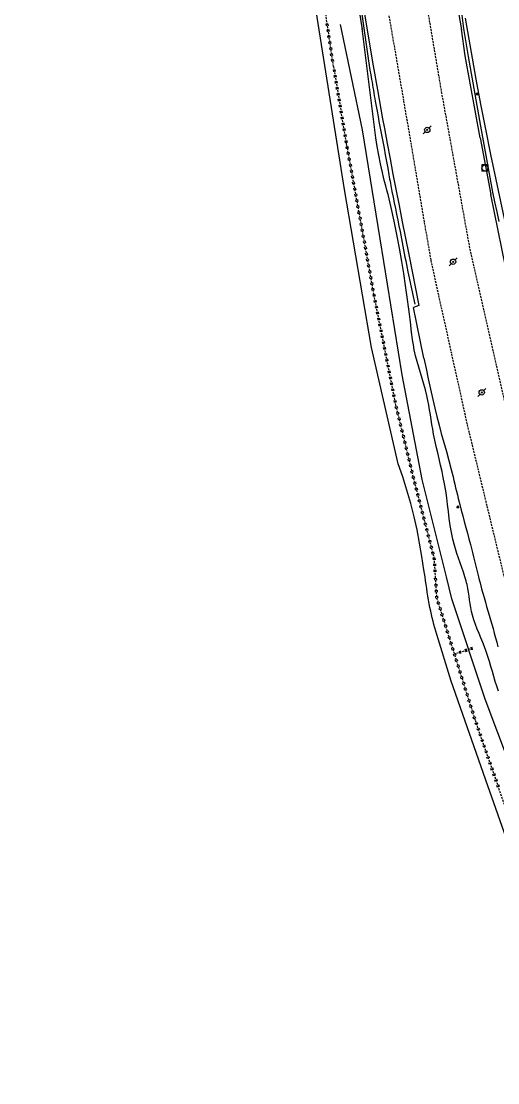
# Model space of a CAD drawing. Header units: millimetres. Extents: x 164000 to 165000, y 151998 to 153000.
# Drawn here: x 164665.2 to 164784.2, y 152044.7 to 152309.7 of the extents above; entities that cross this region are included whole.
import ezdxf

# ---------------------------------------------------------------- set-up
doc = ezdxf.new("R2010")
doc.units = ezdxf.units.MM
doc.linetypes.add('DASHED', pattern=[0.75, 0.5, -0.25])
doc.layers.get('0').update_dxf_attribs({"linetype": 'CONTINUOUS'})
for name, color, linetype in [('W0001', 6, 'DASHED'), ('W0004', 5, 'CONTINUOUS'), ('W0008', 7, 'CONTINUOUS'), ('W0010', 4, 'CONTINUOUS'), ('W0211', 2, 'CONTINUOUS'), ('W0220', 5, 'DASHED'), ('W0300', 7, 'CONTINUOUS'), ('W0330', 7, 'CONTINUOUS'), ('W0420', 7, 'CONTINUOUS'), ('W0473', 7, 'CONTINUOUS'), ('W0850', 7, 'CONTINUOUS')]:
    doc.layers.add(name, color=color, linetype=linetype)

# ---------------------------------------------------------------- blocks, each defined once
blk = doc.blocks.new('T420')
for p, q in [((0.75, 0.75), (-0.75, 0.75)), ((-0.75, 0.75), (-0.75, -0.75)), ((0.75, 0.75), (0.75, -0.75)), ((0.75, -0.75), (-0.75, -0.75))]:
    blk.add_line(p, q)
blk.add_ellipse((0, 0), major_axis=(-0.53, 0.53), ratio=1, start_param=3.926991, end_param=10.210176)
blk = doc.blocks.new('T850')
for p, q in [((-0.25, -0.15), (0, 0.32)), ((0, 0.32), (0.25, -0.15)), ((-0.25, -0.15), (0.25, -0.15))]:
    blk.add_line(p, q)
for major_axis in [(-0.106, 0.106), (-0.0354, 0.0354), (-0.0236, 0.0236)]:
    blk.add_ellipse((0, 0), major_axis=major_axis, ratio=1, start_param=3.926991, end_param=10.210176)
blk = doc.blocks.new('T473')
for p, q in [((-0.166667, 0.166667), (0.166667, -0.166667)), ((-0.166667, -0.166667), (0.166667, 0.166667)), ((0.500001, 0.500001), (1.000002, 1.000002)), ((-1.000002, -1.000002), (-0.500001, -0.500001))]:
    blk.add_line(p, q)
blk.add_ellipse((0, 0), major_axis=(0.471405, 0.471405), ratio=1, start_param=5.4977871438, end_param=11.780972451)
blk = doc.blocks.new('t220o')
at = {"color": 0, "linetype": 'Continuous'}
for p, q in [((-0.25, 0.25), (0.25, 0.25)), ((-0.25, -0.25), (0.25, -0.25))]:
    blk.add_line(p, q, dxfattribs=at)

msp = doc.modelspace()

# ---------------------------------------------------------------- linework, layer by layer
at = {"layer": 'W0001'}
for points in [[(164687.96, 152671), (164702.18, 152609.42), (164717.46, 152539.67), (164729.2, 152478.88), (164740.18, 152415.46), (164751.16, 152345.06), (164760.7, 152289.73), (164767.47, 152249.99), (164776.56, 152209.02), (164785.77, 152171)], [(164786.73, 152211.37), (164777.39, 152252.34), (164770.27, 152291.67), (164760.92, 152347.17), (164751.01, 152410.73), (164738.99, 152480.93), (164727.19, 152541.73), (164713.54, 152604.69), (164698.16, 152671)]]:
    msp.add_lwpolyline(points, dxfattribs=at)
at = {"layer": 'W0004'}
msp.add_lwpolyline([(164787.08, 152244), (164782.49, 152266.42)], dxfattribs=at)
at = {"layer": 'W0008'}
for points in [[(164703.72, 152671), (164704.01, 152669.76), (164709.81, 152644.39), (164715.73, 152619.46), (164722.44, 152589.72), (164728.21, 152563.21), (164734.64, 152532.84), (164741.99, 152494.68), (164746.33, 152471.07), (164751.08, 152444.69), (164754.92, 152421.81), (164758.94, 152399.68), (164762.73, 152380.28), (164764.43, 152372.73), (164765.57, 152366.1), (164768.22, 152349.71), (164770.6, 152334.38), (164773.27, 152318.6), (164775.18, 152307.59)], [(164750.33, 152315.02), (164753.09, 152298.58)], [(164776.1, 152301.09), (164775.16, 152307.71)], [(164779.82, 152280.56), (164776.1, 152301.09)], [(164753.09, 152298.58), (164754.14, 152292.56)], [(164754.14, 152292.59), (164754.57, 152290.17), (164755.01, 152287.76), (164755.45, 152285.34), (164755.89, 152282.93), (164756.6, 152279.14), (164757.31, 152275.35), (164758.03, 152271.56), (164758.75, 152267.77), (164759.55, 152263.69), (164760.36, 152259.61), (164761.18, 152255.53), (164761.99, 152251.45)], [(164779.82, 152280.56), (164782.49, 152266.42)], [(164761.99, 152251.45), (164764.53, 152238.75)], [(164764.53, 152238.75), (164763.15, 152238.21)], [(164765.74, 152225.58), (164763.15, 152238.21)], [(164765.74, 152225.58), (164766.29, 152223), (164766.85, 152220.41), (164767.42, 152217.83), (164768.01, 152215.25), (164768.51, 152213.13), (164769.02, 152211.01), (164769.54, 152208.89), (164770.08, 152206.78)], [(164770.08, 152206.78), (164770.74, 152204.54), (164771.38, 152202.3), (164771.99, 152200.05), (164772.59, 152197.8), (164772.82, 152196.89), (164773.04, 152195.99), (164773.26, 152195.08), (164773.47, 152194.17), (164773.69, 152193.26), (164773.9, 152192.35), (164774.12, 152191.45), (164774.34, 152190.54), (164774.71, 152189.1), (164775.09, 152187.66), (164775.46, 152186.23), (164775.85, 152184.79), (164776.23, 152183.36), (164776.61, 152181.92), (164776.99, 152180.49), (164777.37, 152179.05), (164777.62, 152178.04), (164777.88, 152177.04), (164778.13, 152176.03), (164778.38, 152175.03), (164778.63, 152174.02), (164778.88, 152173.01), (164779.14, 152172.01), (164779.39, 152171)], [(164779.39, 152171), (164779.58, 152170.26), (164779.78, 152169.52), (164779.97, 152168.78), (164780.17, 152168.04), (164780.48, 152166.93), (164780.79, 152165.83), (164781.11, 152164.72), (164781.43, 152163.62), (164781.75, 152162.51), (164782.07, 152161.41), (164782.39, 152160.3), (164782.71, 152159.2), (164783.02, 152158.07), (164783.33, 152156.94), (164783.64, 152155.81), (164783.95, 152154.69), (164784.25, 152153.56)]]:
    msp.add_lwpolyline(points, dxfattribs=at)
at = {"layer": 'W0010'}
for points in [[(164749.91, 152313.8), (164751.98, 152299.25)], [(164775.72, 152307.86), (164774.98, 152313.84)], [(164783, 152267.04), (164780.01, 152283.47), (164776.88, 152300.92), (164775.66, 152308.37)], [(164751.9, 152299.84), (164752.09, 152298.68), (164752.29, 152297.51), (164752.49, 152296.34), (164752.68, 152295.18), (164752.8, 152294.5), (164752.91, 152293.82), (164753.02, 152293.13), (164753.14, 152292.45), (164753.25, 152291.77), (164753.36, 152291.09), (164753.48, 152290.41), (164753.6, 152289.73), (164753.83, 152288.47), (164754.06, 152287.21), (164754.3, 152285.95), (164754.53, 152284.7), (164754.77, 152283.44), (164755.01, 152282.18), (164755.25, 152280.92), (164755.49, 152279.67), (164755.8, 152278), (164756.11, 152276.34), (164756.42, 152274.67), (164756.73, 152273), (164756.83, 152272.46), (164756.93, 152271.92), (164757.02, 152271.38), (164757.12, 152270.83), (164757.21, 152270.29), (164757.31, 152269.75), (164757.41, 152269.2), (164757.51, 152268.66), (164757.79, 152267.23), (164758.07, 152265.79), (164758.36, 152264.36), (164758.65, 152262.93), (164758.94, 152261.5), (164759.23, 152260.06), (164759.52, 152258.63), (164759.8, 152257.2), (164759.98, 152256.28), (164760.16, 152255.36), (164760.33, 152254.45), (164760.5, 152253.53), (164760.67, 152252.61), (164760.85, 152251.69), (164761.03, 152250.78), (164761.21, 152249.86), (164761.76, 152247.16), (164762.32, 152244.46), (164762.89, 152241.76), (164763.47, 152239.07)], [(164784.53, 152259.72), (164784.02, 152262.16), (164783.51, 152264.6), (164783, 152267.04)]]:
    msp.add_lwpolyline(points, dxfattribs=at)
at = {"layer": 'W0211'}
for points in [[(164750.42, 152307.64), (164743.59, 152350.09), (164735.66, 152401.71), (164729, 152442.43), (164719.67, 152493.41), (164710.37, 152540.21), (164700.43, 152585.32), (164691.79, 152623.98), (164681.82, 152665.54), (164680.58, 152671)], [(164776.03, 152310.48), (164778.69, 152295.23)], [(164753.74, 152280.61), (164750.38, 152307.89)], [(164778.69, 152295.23), (164779.89, 152288.97), (164781.13, 152282.72), (164782.4, 152276.47), (164783.7, 152270.23), (164785.48, 152261.94), (164787.3, 152253.67), (164789.16, 152245.41), (164791.07, 152237.15)], [(164776, 152171), (164775.64, 152172.18), (164775.24, 152173.35), (164774.84, 152174.51), (164774.42, 152175.67), (164774.02, 152176.84), (164773.64, 152178.01), (164773.3, 152179.2), (164773, 152180.4), (164772.64, 152182.11), (164772.35, 152183.83), (164772.1, 152185.56), (164771.88, 152187.3), (164771.67, 152189.03), (164771.46, 152190.76), (164771.21, 152192.49), (164770.92, 152194.21), (164770.61, 152195.77), (164770.28, 152197.33), (164769.94, 152198.88), (164769.57, 152200.43), (164769.21, 152201.98), (164768.86, 152203.53), (164768.51, 152205.09), (164768.19, 152206.65), (164767.97, 152207.84), (164767.77, 152209.04), (164767.58, 152210.25), (164767.39, 152211.45), (164767.2, 152212.66), (164767, 152213.86), (164766.77, 152215.06), (164766.52, 152216.25), (164766.17, 152217.69), (164765.78, 152219.11), (164765.35, 152220.53), (164764.92, 152221.94), (164764.48, 152223.36), (164764.07, 152224.78), (164763.69, 152226.21), (164763.37, 152227.66), (164763.13, 152228.92), (164762.93, 152230.19), (164762.76, 152231.46), (164762.61, 152232.74), (164762.47, 152234.01), (164762.33, 152235.28), (164762.18, 152236.56), (164762.02, 152237.83), (164761.6, 152240.8), (164761.19, 152243.77), (164760.75, 152246.74), (164760.26, 152249.7), (164759.66, 152253.08), (164759.03, 152256.46), (164758.35, 152259.83), (164757.62, 152263.19), (164757.36, 152264.28), (164757.09, 152265.37), (164756.8, 152266.46), (164756.51, 152267.54), (164756.22, 152268.63), (164755.93, 152269.71), (164755.66, 152270.8), (164755.41, 152271.9), (164754.94, 152274.07), (164754.51, 152276.25), (164754.1, 152278.43), (164753.73, 152280.62)], [(164784.38, 152142.44), (164783.98, 152143.68), (164783.59, 152144.92), (164783.22, 152146.16), (164782.85, 152147.41), (164782.48, 152148.66), (164782.11, 152149.9), (164781.72, 152151.14), (164781.3, 152152.37), (164780.89, 152153.51), (164780.45, 152154.63), (164779.99, 152155.75), (164779.52, 152156.86), (164779.06, 152157.98), (164778.63, 152159.11), (164778.23, 152160.25), (164777.88, 152161.41), (164777.65, 152162.35), (164777.46, 152163.31), (164777.31, 152164.27), (164777.17, 152165.24), (164777.05, 152166.2), (164776.9, 152167.16), (164776.74, 152168.12), (164776.53, 152169.07), (164776.41, 152169.55), (164776.28, 152170.04), (164776.14, 152170.52), (164776, 152171)]]:
    msp.add_lwpolyline(points, dxfattribs=at)
at = {"layer": 'W0220'}
for points in [[(164743.18, 152298.42), (164737.33, 152338.27), (164731.03, 152381.02), (164725.11, 152418.94), (164717.61, 152459.71), (164710.09, 152499.34), (164702.49, 152533.14), (164690.97, 152578.26), (164681.29, 152615.85), (164671.02, 152652.47), (164665.2, 152671)], [(164743.18, 152298.42), (164746.53, 152278.16)], [(164746.3, 152279.59), (164753.22, 152241.47), (164758.67, 152213.98), (164763.15, 152195.59), (164768.28, 152175.7), (164768.58, 152171)], [(164768.58, 152171), (164768.92, 152165.8), (164778.53, 152135.24), (164800.78, 152071.07), (164808.36, 152044.71)], [(164777.93, 152153.15), (164773.36, 152151.7)]]:
    msp.add_lwpolyline(points, dxfattribs=at)
at = {"layer": 'W0300'}
for points in [[(164771.39, 152171), (164765.33, 152195.29), (164760.37, 152221.43), (164754.81, 152255.42), (164750.44, 152282.61), (164744.94, 152308.91)], [(164790.83, 152114.61), (164781.06, 152140.48), (164772.75, 152165.54), (164771.39, 152171)]]:
    msp.add_lwpolyline(points, dxfattribs=at)
at = {"layer": 'W0330'}
for points in [[(164759.35, 152199.23), (164752.66, 152228.25), (164745.94, 152267.69), (164735.5, 152333.37)], [(164766.05, 152171), (164765.98, 152171.43), (164765.91, 152171.87), (164765.84, 152172.3), (164765.77, 152172.74), (164765.21, 152176.06), (164764.65, 152179.39), (164764.04, 152182.71), (164763.31, 152186.01), (164762.46, 152189.35), (164761.51, 152192.67), (164760.47, 152195.96), (164759.35, 152199.23)], [(164797.46, 152074.25), (164781.76, 152118.81), (164772.54, 152144.95), (164768.98, 152156.63)]]:
    msp.add_lwpolyline(points, dxfattribs=at)
msp.add_lwpolyline([(164768.98, 152156.63, -0.022421), (164767.28, 152163.32, -0.012889), (164766.05, 152171)], format="xyb", dxfattribs=at)

# ---------------------------------------------------------------- block references
at = {"layer": 'W0220'}
for p, rotation in [((164741.66, 152308.8), 98.34484576752627), ((164741.87, 152307.32), 98.34484576752627), ((164742.09, 152305.84), 98.34484576752627), ((164742.31, 152304.35), 98.34484576752627), ((164742.53, 152302.87), 98.34484576752627), ((164742.74, 152301.38), 98.34484576752627), ((164742.96, 152299.9), 98.34484576752627), ((164743.35, 152297.39), 279.3974734177081), ((164743.59, 152295.92), 279.3974734177081), ((164743.84, 152294.44), 279.3974734177081), ((164744.08, 152292.96), 279.3974734177081), ((164744.33, 152291.48), 279.3974734177081), ((164744.57, 152290), 279.3974734177081), ((164744.82, 152288.52), 279.3974734177081), ((164745.06, 152287.04), 279.3974734177081), ((164745.31, 152285.56), 279.3974734177081), ((164745.55, 152284.08), 279.3974734177081), ((164745.8, 152282.6), 279.3974734177081), ((164746.04, 152281.12), 279.3974734177081), ((164746.29, 152279.64), 279.3974734177081), ((164746.55, 152278.17), 280.2994260581712), ((164746.82, 152276.69), 280.2994260581712), ((164747.09, 152275.22), 280.2994260581712), ((164747.36, 152273.74), 280.2994260581712), ((164747.63, 152272.26), 280.2994260581712), ((164747.9, 152270.79), 280.2994260581712), ((164748.16, 152269.31), 280.2994260581712), ((164748.43, 152267.84), 280.2994260581712), ((164748.7, 152266.36), 280.2994260581712), ((164748.97, 152264.88), 280.2994260581712), ((164749.24, 152263.41), 280.2994260581712), ((164749.5, 152261.93), 280.2994260581712), ((164749.77, 152260.46), 280.2994260581712), ((164750.04, 152258.98), 280.2994260581712), ((164750.31, 152257.51), 280.2994260581712), ((164750.58, 152256.03), 280.2994260581712), ((164750.85, 152254.55), 280.2994260581712), ((164751.11, 152253.08), 280.2994260581712), ((164751.38, 152251.6), 280.2994260581712), ((164751.65, 152250.13), 280.2994260581712), ((164751.92, 152248.65), 280.2994260581712), ((164752.19, 152247.17), 280.2994260581712), ((164752.45, 152245.7), 280.2994260581712), ((164752.72, 152244.22), 280.2994260581712), ((164752.99, 152242.75), 280.2994260581712), ((164753.26, 152241.27), 281.2125827813963), ((164753.55, 152239.8), 281.2125827813963), ((164753.85, 152238.33), 281.2125827813963), ((164754.14, 152236.86), 281.2125827813963), ((164754.43, 152235.39), 281.2125827813963), ((164754.72, 152233.91), 281.2125827813963), ((164755.01, 152232.44), 281.2125827813963), ((164755.3, 152230.97), 281.2125827813963), ((164755.6, 152229.5), 281.2125827813963), ((164755.89, 152228.03), 281.2125827813963), ((164756.18, 152226.56), 281.2125827813963), ((164756.47, 152225.09), 281.2125827813963), ((164756.76, 152223.62), 281.2125827813963), ((164757.05, 152222.14), 281.2125827813963), ((164757.35, 152220.67), 281.2125827813963), ((164757.64, 152219.2), 281.2125827813963), ((164757.93, 152217.73), 281.2125827813963), ((164758.22, 152216.26), 281.2125827813963), ((164758.51, 152214.79), 281.2125827813963), ((164758.83, 152213.32), 283.6798833727791), ((164759.19, 152211.86), 283.6798833727791), ((164759.54, 152210.41), 283.6798833727791), ((164759.9, 152208.95), 283.6798833727791), ((164760.25, 152207.49), 283.6798833727791), ((164760.61, 152206.03), 283.6798833727791), ((164760.96, 152204.58), 283.6798833727791), ((164761.32, 152203.12), 283.6798833727791), ((164761.67, 152201.66), 283.6798833727791), ((164762.03, 152200.21), 283.6798833727791), ((164762.38, 152198.75), 283.6798833727791), ((164762.73, 152197.29), 283.6798833727791), ((164763.09, 152195.83), 283.6798833727791), ((164763.46, 152194.38), 284.4561849691853), ((164763.84, 152192.93), 284.4561849691853), ((164764.21, 152191.47), 284.4561849691853), ((164764.58, 152190.02), 284.4561849691853), ((164764.96, 152188.57), 284.4561849691853), ((164765.33, 152187.12), 284.4561849691853), ((164765.71, 152185.66), 284.4561849691853), ((164766.08, 152184.21), 284.4561849691853), ((164766.46, 152182.76), 284.4561849691853), ((164766.83, 152181.31), 284.4561849691853), ((164767.21, 152179.85), 284.4561849691853), ((164767.58, 152178.4), 284.4561849691853), ((164767.95, 152176.95), 284.4561849691853), ((164768.29, 152175.49), 273.7415322339091), ((164768.39, 152173.99), 273.7415322339091), ((164768.48, 152172.5), 273.7415322339091), ((164768.62, 152170.41), 273.741532233797), ((164768.72, 152168.92), 273.741532233797), ((164768.82, 152167.42), 273.741532233797), ((164768.91, 152165.92), 273.741532233797), ((164769.34, 152164.49), 287.4432440481049), ((164769.79, 152163.05), 287.4432440481049), ((164770.24, 152161.62), 287.4432440481049), ((164770.69, 152160.19), 287.4432440481049), ((164771.14, 152158.76), 287.4432440481049), ((164771.59, 152157.33), 287.4432440481049), ((164772.03, 152155.9), 287.4432440481049), ((164772.48, 152154.47), 287.4432440481049), ((164772.93, 152153.04), 287.4432440481049), ((164773.38, 152151.61), 287.4432440481049), ((164774.79, 152152.15), 197.6754519778559), ((164776.21, 152152.61), 197.6754519778559), ((164777.64, 152153.06), 197.6754519778559), ((164773.83, 152150.18), 287.4432440481049), ((164774.28, 152148.74), 287.4432440481049), ((164774.73, 152147.31), 287.4432440481049), ((164775.18, 152145.88), 287.4432440481049), ((164775.63, 152144.45), 287.4432440481049), ((164776.08, 152143.02), 287.4432440481049), ((164776.53, 152141.59), 287.4432440481049), ((164776.98, 152140.16), 287.4432440481049), ((164777.43, 152138.73), 287.4432440481049), ((164777.88, 152137.3), 287.4432440481049), ((164778.33, 152135.87), 287.4432440481049), ((164778.8, 152134.44), 289.1257463310167), ((164779.29, 152133.02), 289.1257463310167), ((164779.79, 152131.61), 289.1257463310167), ((164780.28, 152130.19), 289.1257463310167), ((164780.77, 152128.77), 289.1257463310167), ((164781.26, 152127.36), 289.1257463310167), ((164781.75, 152125.94), 289.1257463310167), ((164782.24, 152124.52), 289.1257463310167), ((164782.73, 152123.1), 289.1257463310167), ((164783.23, 152121.69), 289.1257463310167), ((164783.72, 152120.27), 289.1257463310167), ((164784.21, 152118.85), 289.1257463310167)]:
    msp.add_blockref('t220o', p, dxfattribs=dict(at, rotation=rotation))
at = {"layer": 'W0420'}
msp.add_blockref('T420', (164780.98, 152273.06), dxfattribs=at)
at = {"layer": 'W0473'}
for p in [(164766.6, 152282.55), (164773.05, 152249.67), (164780.2, 152217.06)]:
    msp.add_blockref('T473', p, dxfattribs=at)
at = {"layer": 'W0850'}
for p in [(164779.04, 152291.59), (164774.24, 152188.46)]:
    msp.add_blockref('T850', p, dxfattribs=at)

doc.saveas('drawing.dxf')
